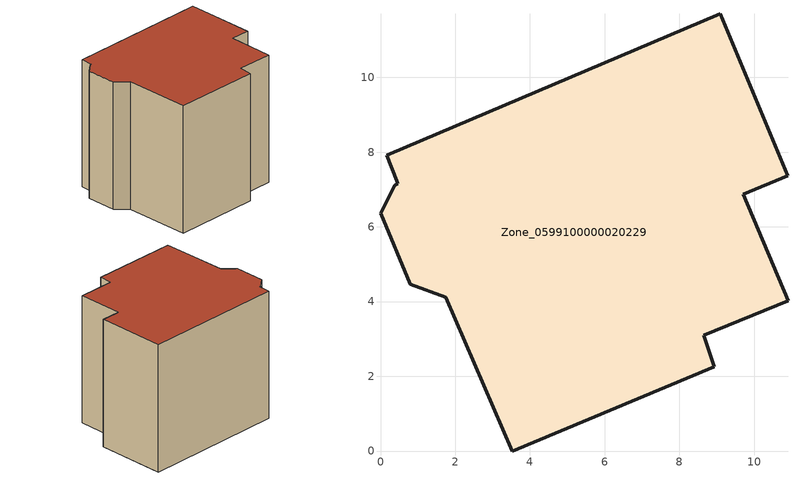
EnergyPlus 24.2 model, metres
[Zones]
Zone_0599100000020229
 floor ground (C_G): 9.71,6.88 10.91,4.03 8.66,3.1 8.93,2.26 3.53,0 1.75,4.12 0.8,4.47 0,6.36 0.38,7.11 0.46,7.15 0.44,7.24 0.17,7.92 9.09,11.7 10.9,7.37 z0
 wall outside (C_F): 0.8,4.47 1.75,4.12 3.53,0 8.93,2.26 8.66,3.1 10.91,4.03 9.71,6.88 10.9,7.37 9.09,11.7 0.17,7.92 0.44,7.24 0.46,7.15 0.38,7.11 0,6.36 0.8,4.47 z0:8.79
 roof outside (C_R): 0.46,7.15 0.38,7.11 0,6.36 0.8,4.47 1.75,4.12 3.53,0 8.93,2.26 8.66,3.1 10.91,4.03 9.71,6.88 10.9,7.37 9.09,11.7 0.17,7.92 0.44,7.24 z8.79
[BUILDING]
Pand.0599100000020229: North Axis=0; Terrain=City; Loads Convergence Tolerance Value=0.04; Temperature Convergence Tolerance Value=0.4; Solar Distribution=FullExterior; Maximum Number of Warmup Days=25; Minimum Number of Warmup Days=1
[Site:Location]
Rotterdam.The.Hague.AP_ZH_NLD Design_Conditions: Latitude=51.96; Longitude=4.45; Time Zone=1; Elevation=-4.5
[SITE:GROUNDTEMPERATURE:BUILDINGSURFACE]
18, 18, 18, 18, 18, 18, 18, 18, 18, 18, 18, 18
[MATERIAL] Thermal Absorptance=0.9; Solar Absorptance=0.7; Visible Absorptance=0.7
Name | Roughness | Thickness | Conductivity | Density | Specific Heat
G.D.1965 | MediumSmooth | 0.15 | 1 | 540 | 1210
F.D.1965 | Rough | 0.3 | 0.857143 | 1920 | 840
R.D.1965 | MediumRough | 0.2 | 0.08 | 1500 | 1000
[CONSTRUCTION]
C_G: G.D.1965
C_F: F.D.1965
C_R: R.D.1965
[ZONE]
Zone_0599100000020229: Type=1; Multiplier=1; Ceiling Height=Autocalculate; Volume=Autocalculate; Floor Area=autocalculate; Part of Total Floor Area=Yes
[ZONEINFILTRATION:DESIGNFLOWRATE]
Infil_Zone_0599100000020229: Zone or ZoneList or Space or SpaceList=Zone_0599100000020229; Schedule=AlwaysOn; Design Flow Rate Calculation Method=Flow/Area; Flow Rate per Floor Area=0.0042; Constant Term Coefficient=1; Temperature Term Coefficient=0; Velocity Term Coefficient=0; Velocity Squared Term Coefficient=0
[HVACTEMPLATE:ZONE:IDEALLOADSAIRSYSTEM]
Zone_0599100000020229: Maximum Heating Supply Air Temperature=50; Minimum Cooling Supply Air Temperature=13; Maximum Heating Supply Air Humidity Ratio=0.0156; Minimum Cooling Supply Air Humidity Ratio=0.0077; Heating Limit=NoLimit; Cooling Limit=NoLimit; Dehumidification Control Type=ConstantSensibleHeatRatio; Cooling Sensible Heat Ratio=0.7; Dehumidification Setpoint=60; Humidification Control Type=None; Humidification Setpoint=30; Outdoor Air Method=None; Outdoor Air Flow Rate per Person=0.00944; Outdoor Air Flow Rate per Zone Floor Area=0; Outdoor Air Flow Rate per Zone=0; Demand Controlled Ventilation Type=None; Outdoor Air Economizer Type=NoEconomizer; Heat Recovery Type=None; Sensible Heat Recovery Effectiveness=0.7; Latent Heat Recovery Effectiveness=0.65
[ZONECONTROL:THERMOSTAT]
ThermostatControl_Zone_0599100000020229: Zone or ZoneList=Zone_0599100000020229; Control Type Schedule=DualSetpointControlType; Control 1=Thermostat_Zone_0599100000020229; Temperature Difference Between Cutout And Setpoint=0
[THERMOSTATSETPOINT:DUALSETPOINT]
Thermostat_Zone_0599100000020229: Heating Setpoint Temperature Schedule=HeatingSetpoint_Zone_0599100000020229; Cooling Setpoint Temperature Schedule=CoolingSetpoint_Zone_0599100000020229
[SCHEDULE:COMPACT]
HeatingSetpoint_Zone_0599100000020229: Through: 12/31, For: AllDays, Until: 24:00, 21
CoolingSetpoint_Zone_0599100000020229: Through: 12/31, For: AllDays, Until: 24:00, 24
DualSetpointControlType: Through: 12/31, For: AllDays, Until: 24:00, 4
AlwaysOn: Through: 12/31, For: AllDays, Until: 24:00, 1
